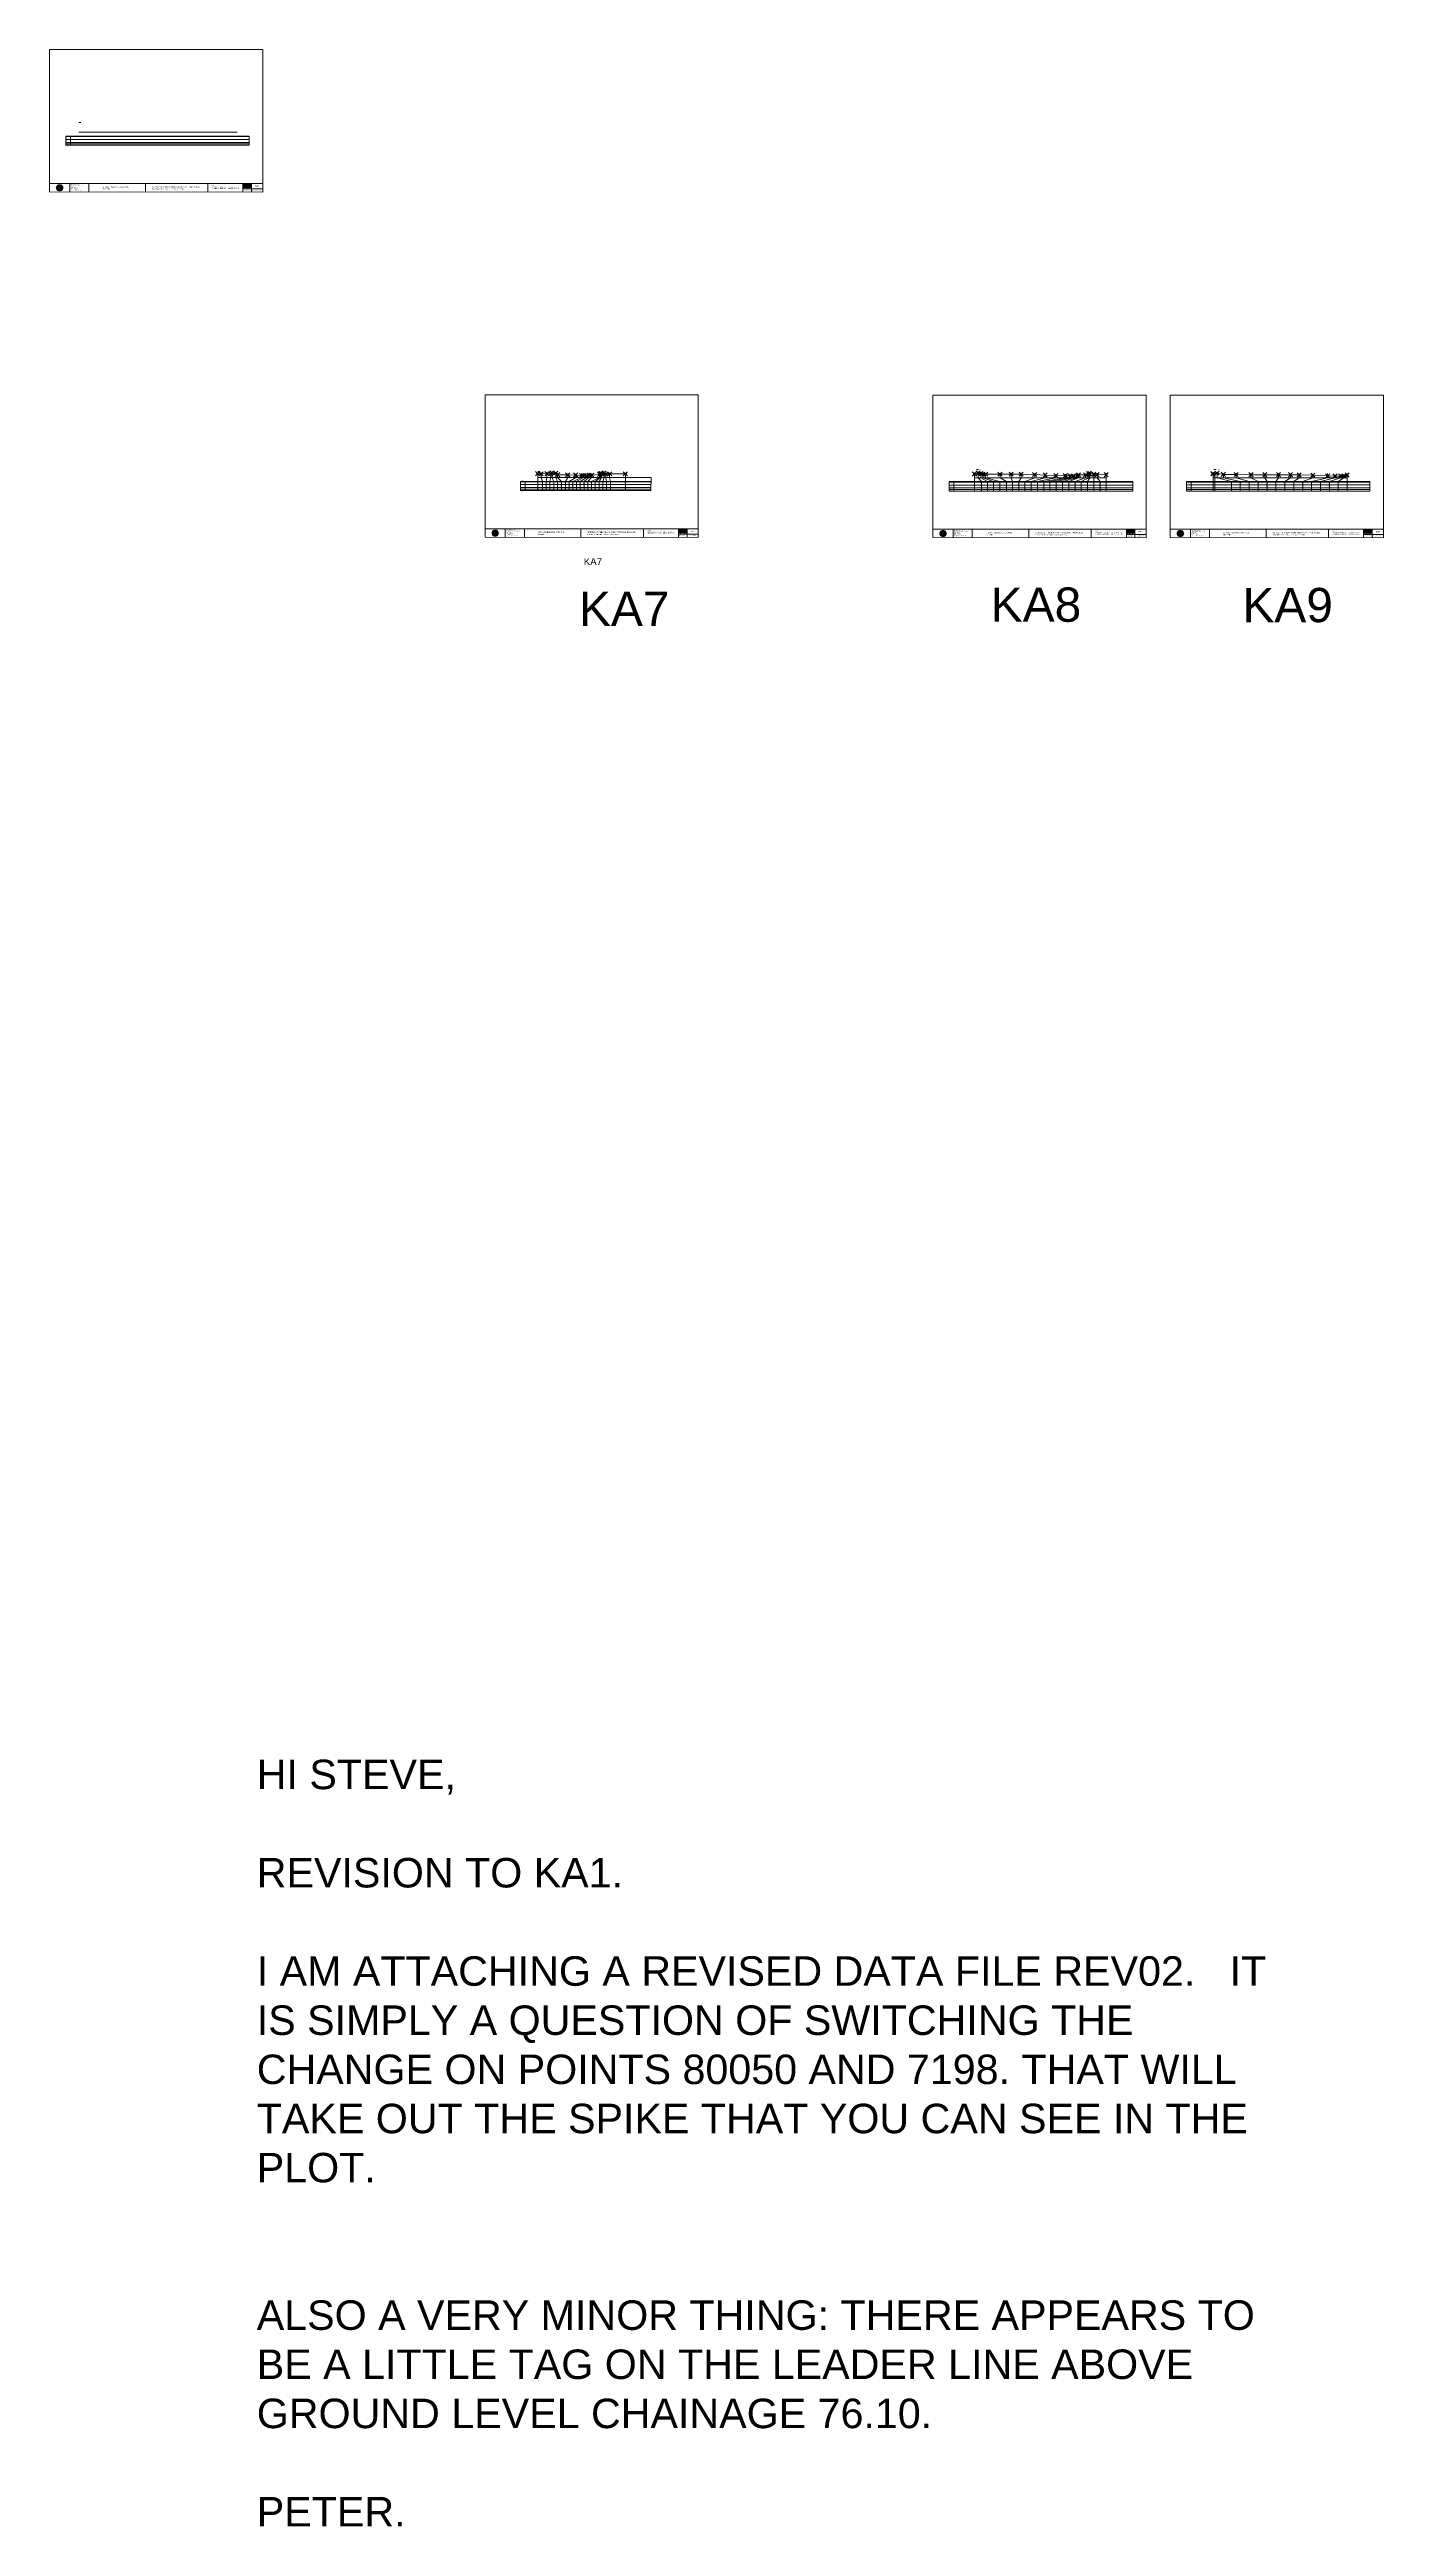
# Model space of a CAD drawing. Header units: millimetres. Extents: x -9362978 to 1075569, y -13754315 to 1425288130.
# Drawn here: x -6999991 to -5077157, y -2798590 to 772796 of the extents above; entities that cross this region are included whole.
import ezdxf

# ---------------------------------------------------------------- set-up
doc = ezdxf.new("R2010")
doc.units = ezdxf.units.MM
doc.header["$PDMODE"] = 35
doc.header["$PDSIZE"] = 3000
doc.layers.get('0').update_dxf_attribs({"lineweight": 0})
doc.layers.add('geo', color=7, linetype='Continuous', lineweight=0)
doc.styles.get("Standard").update_dxf_attribs({"font": 'arial.ttf'})

# ---------------------------------------------------------------- blocks, each defined once
blk = doc.blocks.new('Geomatics_Circle_SPT')
at = {"layer": 'geo', "color": 2, "linetype": 'Continuous', "lineweight": 0}
for p, q in [((-25, 5), (-5, 25)), ((0, 25), (-25, 0)), ((-25, -5), (5, 25)), ((5, -25), (-25, 5)), ((-25, 0), (0, -25)), ((-10, 23), (-23, 10)), ((10, 23), (-23, -10)), ((-23, 10), (10, -23)), ((-21, 14), (-14, 21)), ((-21, -14), (14, 21)), ((14, -21), (-21, 14)), ((0, 0), (-18, 18)), ((0, 0), (-18, -18)), ((-14, 21), (21, -14)), ((21, 14), (-14, -21)), ((23, -10), (-10, 23)), ((-10, -23), (23, 10)), ((-5, 25), (25, -5)), ((25, 5), (-5, -25)), ((25, 0), (0, 25)), ((0, 0), (18, 18)), ((0, 0), (18, -18)), ((0, -25), (25, 0)), ((5, 25), (25, 5)), ((23, 10), (10, 23)), ((14, 21), (21, 14)), ((18, 18), (18, 18)), ((-5, -25), (-25, -5)), ((-23, -10), (-10, -23)), ((-14, -21), (-21, -14)), ((-18, -18), (-18, -18)), ((25, -5), (5, -25)), ((5, -25), (5, -25)), ((10, -23), (23, -10)), ((21, -14), (14, -21)), ((18, -18), (18, -18))]:
    blk.add_line(p, q, dxfattribs=at)
at = {"layer": 'geo', "color": 1, "linetype": 'Continuous', "lineweight": 0}
for p, q in [((5, 25), (-25, 5)), ((-5, 25), (-25, -5)), ((-25, 0), (10, 23)), ((-25, 0), (-10, 23)), ((14, 21), (-25, -5)), ((-14, 21), (-25, 5)), ((21, 14), (-25, 5)), ((-21, 14), (-25, -5)), ((-25, 0), (23, 10)), ((-25, 0), (-23, 10)), ((0, 0), (-25, 5)), ((-25, 5), (-21, -14)), ((-25, 5), (-5, -25)), ((-25, 5), (14, -21)), ((-25, 5), (-25, 5)), ((0, 0), (-25, -5)), ((-23, -10), (-25, 0)), ((-10, -23), (-25, 0)), ((10, -23), (-25, 0)), ((-23, 10), (0, 25)), ((-23, -10), (0, 25)), ((-23, 10), (18, 18)), ((-23, -10), (18, 18)), ((-23, 10), (-18, 18)), ((-23, -10), (-18, 18)), ((-18, -18), (-23, 10)), ((0, -25), (-23, 10)), ((-23, 10), (18, -18)), ((-23, 10), (25, 0)), ((-23, 9), (-23, 9)), ((-23, -10), (25, 0)), ((-5, 25), (-21, 14)), ((5, 25), (-21, -14)), ((14, 21), (-21, 14)), ((-14, 21), (-21, -14)), ((0, 0), (-21, 14)), ((-21, 14), (-14, -21)), ((-21, 14), (5, -25)), ((-21, 14), (-21, 14)), ((25, 5), (-21, 14)), ((0, 0), (-21, -14)), ((-18, 18), (10, 23)), ((-18, 18), (-10, 23)), ((-18, -18), (10, 23)), ((-18, -18), (-10, 23)), ((-10, -23), (-18, 18)), ((-18, 18), (10, -23)), ((-18, 18), (23, -10)), ((-18, 18), (-18, 18)), ((-18, 18), (23, 10)), ((-18, -18), (23, 10)), ((5, 25), (-14, 21)), ((-5, 25), (-14, -21)), ((0, 0), (-14, 21)), ((-14, 21), (-5, -25)), ((-14, 21), (-14, 21)), ((25, -5), (-14, 21)), ((21, 14), (-14, 21)), ((-14, -21), (25, 5)), ((0, 0), (-14, -21)), ((-10, 23), (0, 25)), ((-10, -23), (0, 25)), ((-10, 23), (0, -25)), ((-10, 23), (18, -18)), ((-10, 23), (-10, 23)), ((-10, 23), (25, 0)), ((-10, 23), (18, 18)), ((-10, -23), (18, 18)), ((25, 0), (-10, -23)), ((0, 0), (-5, 25)), ((-5, 25), (-5, 25)), ((21, -14), (-5, 25)), ((25, 5), (-5, 25)), ((14, 21), (-5, 25)), ((-5, -25), (21, 14)), ((0, 0), (-5, -25)), ((0, 0), (5, 25)), ((0, 25), (10, -23)), ((0, 25), (0, 25)), ((0, 25), (23, -10)), ((0, 25), (23, 10)), ((0, 25), (10, 23)), ((0, -25), (10, 23)), ((0, 0), (14, 21)), ((0, 0), (21, 14)), ((23, 10), (0, -25)), ((0, 0), (25, 5)), ((0, 0), (5, -25)), ((0, 0), (14, -21)), ((0, 0), (21, -14)), ((0, 0), (25, -5)), ((14, -21), (5, 25)), ((25, -5), (5, 25)), ((21, 14), (5, 25)), ((5, 25), (5, 25)), ((5, -25), (14, 21)), ((5, -25), (25, 5)), ((9, 23), (9, 23)), ((10, 23), (18, -18)), ((10, 23), (25, 0)), ((10, 23), (18, 18)), ((18, 18), (10, -23)), ((25, 0), (10, -23)), ((21, -14), (14, 21)), ((25, 5), (14, 21)), ((14, 21), (14, 21)), ((14, -21), (21, 14)), ((18, 18), (23, -10)), ((18, 18), (23, 10)), ((18, 18), (18, 18)), ((23, 10), (18, -18)), ((25, -5), (21, 14)), ((21, 14), (21, 14)), ((21, -14), (25, 5)), ((23, 10), (25, 0)), ((23, 10), (23, 10)), ((25, 0), (23, -10)), ((25, 5), (25, 5)), ((25, 0), (25, 0)), ((-25, 0), (-25, 0)), ((-25, 0), (23, -10)), ((-25, -5), (-25, -5)), ((-25, -5), (-14, -21)), ((-25, -5), (5, -25)), ((-25, -5), (21, -14)), ((-23, -10), (-23, -10)), ((-18, -18), (-23, -10)), ((0, -25), (-23, -10)), ((18, -18), (-23, -10)), ((-21, -14), (25, -5)), ((-21, -14), (-21, -14)), ((-21, -14), (-5, -25)), ((-21, -14), (14, -21)), ((23, -10), (-18, -18)), ((-18, -18), (-18, -18)), ((-10, -23), (-18, -18)), ((10, -23), (-18, -18)), ((-14, -21), (21, -14)), ((-14, -21), (-14, -21)), ((-14, -21), (5, -25)), ((18, -18), (-10, -23)), ((0, -25), (-10, -23)), ((-9, -23), (-9, -23)), ((-5, -25), (25, -5)), ((-5, -25), (14, -21)), ((-5, -25), (-5, -25)), ((23, -10), (0, -25)), ((10, -23), (0, -25)), ((0, -25), (0, -25)), ((5, -25), (21, -14)), ((5, -25), (5, -25)), ((18, -18), (10, -23)), ((10, -23), (10, -23)), ((14, -21), (25, -5)), ((14, -21), (14, -21)), ((23, -10), (18, -18)), ((18, -18), (18, -18)), ((21, -14), (21, -14)), ((23, -9), (23, -9)), ((25, -5), (25, -5))]:
    blk.add_line(p, q, dxfattribs=at)
at = {"layer": 'geo', "color": 114, "linetype": 'Continuous', "lineweight": 0}
for p, q in [((-25, 5), (14, 21)), ((18, 18), (-25, 0)), ((-25, -5), (21, 14)), ((-14, -21), (-25, 5)), ((10, 23), (-23, 10)), ((0, 0), (-23, 10)), ((-23, 10), (-10, -23)), ((0, 0), (-23, -10)), ((-21, 14), (5, 25)), ((-5, -25), (-21, 14)), ((25, 5), (-21, -14)), ((0, 25), (-18, 18)), ((-18, 18), (0, -25)), ((-14, 21), (-5, 25)), ((5, -25), (-14, 21)), ((0, 0), (-10, 23)), ((0, 0), (-10, -23)), ((-5, 25), (14, -21)), ((18, -18), (0, 25)), ((0, 0), (10, 23)), ((0, 0), (23, 10)), ((0, 0), (10, -23)), ((0, 0), (23, -10)), ((5, 25), (21, -14)), ((23, -10), (10, 23)), ((14, 21), (25, -5)), ((25, 0), (18, 18)), ((21, 14), (25, 5)), ((-25, 0), (-18, -18)), ((-21, -14), (-25, -5)), ((-18, -18), (25, 0)), ((25, -5), (-14, -21)), ((-10, -23), (23, -10)), ((21, -14), (-5, -25)), ((0, -25), (18, -18)), ((14, -21), (5, -25))]:
    blk.add_line(p, q, dxfattribs=at)
at = {"layer": 'geo', "color": 250, "linetype": 'Continuous', "lineweight": 0}
for p, q in [((25, 5), (-25, 5)), ((-25, 5), (-25, -5)), ((0, 0), (-25, 0)), ((-23, 10), (23, 10)), ((-23, 10), (-23, 10)), ((-23, -10), (-23, 10)), ((21, 14), (-21, 14)), ((-21, 14), (-21, -14)), ((-18, 18), (18, 18)), ((-18, -18), (-18, 18)), ((-14, 21), (-14, 21)), ((14, 21), (-14, 21)), ((-14, 21), (-14, -21)), ((-10, 23), (10, 23)), ((-10, -23), (-10, 23)), ((-5, 25), (5, 25)), ((-5, 25), (-5, -25)), ((0, 0), (0, 25)), ((0, 0), (0, -25)), ((0, 0), (25, 0)), ((5, 25), (5, -25)), ((10, -23), (10, 23)), ((14, 21), (14, -21)), ((18, -18), (18, 18)), ((21, 14), (21, 14)), ((21, -14), (21, 14)), ((23, 10), (23, -10)), ((25, 5), (25, 5)), ((25, -5), (25, 5)), ((-25, -5), (25, -5)), ((23, -10), (-23, -10)), ((-21, -14), (21, -14)), ((18, -18), (-18, -18)), ((-14, -21), (14, -21)), ((10, -23), (-10, -23)), ((-5, -25), (5, -25))]:
    blk.add_line(p, q, dxfattribs=at)
blk = doc.blocks.new('GeomaticsNZ TITLE BLOCK')
at = {"color": 7, "linetype": 'Continuous', "lineweight": 0}
for p, q in [((0, 95), (0, 1579)), ((0, 1579), (2363, 1579)), ((2363, 1579), (2364, 95)), ((2364, 95), (0, 95)), ((0, 95), (0, 0)), ((0, 0), (2364, -4)), ((16, 95), (2364, 95)), ((224, 95), (224, 0)), ((2364, 95), (383, 95)), ((436, 95), (436, -1)), ((1063, 95), (1063, -2)), ((1755, 95), (1755, -3)), ((2144, 95), (2144, -3)), ((2144, 82), (2239, 82)), ((2144, 71), (2239, 71)), ((2144, 60), (2239, 60)), ((2144, 49), (2239, 49)), ((2144, 35), (2364, 35)), ((2212, 95), (2212, 36)), ((2239, 95), (2239, -3)), ((2364, -4), (2364, 95))]:
    blk.add_line(p, q, dxfattribs=at)
at = {"color": 7, "linetype": 'Continuous', "lineweight": 0, "xscale": 1.36, "yscale": 1.36, "zscale": 1.36}
blk.add_blockref('Geomatics_Circle_SPT', (112, 46), dxfattribs=at)
at = {"color": 7, "linetype": 'Continuous', "lineweight": 0}
for s, p in [('PK&RR', (2213, 85)), ('ST', (2220, 64)), ('PK', (2220, 51))]:
    blk.add_text(s, height=5, dxfattribs=at).set_placement(p)
at = {"color": 7, "linetype": 'Continuous', "lineweight": 0, "attachment_point": 1}
for s, width, heights, insert, char_height in [('{\\C256;Geomatics N.Z. LTD                   }', 125.08, [15.8], (69, 50), 7), ('{\\C256;GEOMATICS N.Z. LTD                   \\PTELEPHONE:  M 021 023 6 00 55;\\PPO BOX 2177\\PSOUTH DUNEDIN\\PDUNEDIN 9044\\PEmail: geomaticsnz@gmail.com}', 3535.73, [94.7], (234, 83), 7), ('{\\C256;OTAGO REGIONAL COUNCIL\\PDunedin}', 3535.73, [0], (589, 64), 15), ('{\\C256;SURVEY OF THE KAKANUI AND KAURU RIVERS 2021}', 3535.73, [0], (1134, 64), 15), ('{\\C256;ELEVATIONS ARE SHOWN IN LOCAL OTAGO DATUM}', 3535.73, [0], (1134, 35), 10), ('{\\C256;Surveyed by:}', 3535.73, [0], (2145, 92), 7), ('{\\C256;Checked by:}', 3535.73, [0], (2145, 59), 7), ('{\\C256;Approved by:}', 3535.73, [0], (2145, 46), 7), ('{\\C256;JOB No 0032021}', 3535.73, [0], (2145, 21), 7), ('{\\C256;Drawn by:}', 3535.73, [0], (2146, 70), 7), ('{\\C256;Drawn:16-JUNE-2021}', 3535.73, [0], (2245, 21), 7)]:
    blk.add_mtext_dynamic_manual_height_columns(s, width=width, gutter_width=159, heights=heights, dxfattribs=dict(at, insert=insert, char_height=char_height))

msp = doc.modelspace()

# ---------------------------------------------------------------- linework, layer by layer
at = {"color": 7, "linetype": 'Continuous', "lineweight": 0, "transparency": 33554687}
for p, q in [((-6972414, 647868), (-6976624, 647866)), ((-6976624, 647866), (-6976624, 634715)), ((-6976624, 647305), (-6712043, 647305)), ((-6976624, 643197), (-6712043, 643197)), ((-6972414, 647868), (-6712043, 647868)), ((-6969988, 647868), (-6969988, 634715)), ((-6957612, 653716), (-6729390, 653716)), ((-6712043, 647868), (-6712043, 634715)), ((-6976624, 638981), (-6712043, 638981)), ((-6976624, 636990), (-6712043, 636990)), ((-6976624, 634715), (-6712043, 634715)), ((-6973614, 633419), (-6973614, 633419))]:
    msp.add_line(p, q, dxfattribs=at)
at = {"color": 1, "linetype": 'Continuous', "lineweight": 0, "transparency": 33554687}
msp.add_line((-6957856, 667667), (-6954949, 667667), dxfattribs=at)
at = {"color": 7, "lineweight": 0, "transparency": 33554687}
for p, q in [((-6316666, 150005), (-6320875, 150002)), ((-6320875, 150002), (-6320875, 136852)), ((-6320875, 149612), (-6132737, 149612)), ((-6320875, 145618), (-6132821, 145618)), ((-6316666, 150005), (-6132729, 150005)), ((-6314240, 150005), (-6314240, 136852)), ((-6296298, 155853), (-6132606, 155853)), ((-5703189, 150000), (-5438609, 150000)), ((-5703189, 149453), (-5703189, 136303)), ((-5703189, 148892), (-5438609, 148892)), ((-5703189, 144901), (-5438609, 144901)), ((-5696554, 150000), (-5696554, 136176)), ((-5666827, 155304), (-5476857, 155304)), ((-5438609, 150000), (-5438609, 136176)), ((-5361196, 150000), (-5096616, 150000)), ((-5361196, 149453), (-5361196, 136303)), ((-5361196, 149154), (-5096616, 149154)), ((-5361196, 145031), (-5096616, 145031)), ((-5354561, 150000), (-5354561, 136176)), ((-5096616, 150000), (-5096616, 136176)), ((-6320875, 141446), (-6132909, 141446)), ((-6320875, 139126), (-6132957, 139126)), ((-6320875, 136852), (-6133005, 136852)), ((-6317866, 135556), (-6317866, 135556)), ((-5703189, 140786), (-5438609, 140786)), ((-5703189, 138338), (-5438609, 138338)), ((-5703189, 136176), (-5438609, 136176)), ((-5700179, 135007), (-5700179, 135007)), ((-5361196, 140970), (-5096616, 140970)), ((-5361196, 138366), (-5096616, 138366)), ((-5361196, 136176), (-5096616, 136176))]:
    msp.add_line(p, q, dxfattribs=at)
at = {"color": 1, "lineweight": 0, "transparency": 33554687}
msp.add_line((-6296298, 164468), (-6293391, 164468), dxfattribs=at)
at = {"color": 7, "lineweight": 0}
for p, q in [((-6296298, 161185), (-6296298, 136852)), ((-6291369, 161125), (-6291369, 155853)), ((-6291369, 155853), (-6289531, 150005)), ((-6289531, 136852), (-6289531, 150005)), ((-6283018, 155853), (-6284195, 150005)), ((-6284195, 136852), (-6284195, 150005)), ((-6283018, 161285), (-6283018, 155853)), ((-6277614, 155853), (-6278854, 150005)), ((-6278854, 136852), (-6278854, 150005)), ((-6277614, 161255), (-6277614, 155853)), ((-6275701, 162175), (-6275701, 155853)), ((-6275701, 155853), (-6273295, 150005)), ((-6273295, 136852), (-6273295, 150005)), ((-6267611, 159765), (-6267611, 155853)), ((-6267611, 155853), (-6262055, 150005)), ((-6262055, 136852), (-6262055, 150005)), ((-6253119, 155853), (-6256374, 150005)), ((-6256374, 136852), (-6256374, 150005)), ((-6253119, 159544), (-6253119, 155853)), ((-6241496, 155853), (-6251136, 150005)), ((-6251136, 136852), (-6251136, 150005)), ((-6241496, 159274), (-6241496, 155853)), ((-6230414, 155853), (-6240296, 150005)), ((-6240296, 136852), (-6240296, 150005)), ((-6225798, 155853), (-6235077, 150005)), ((-6235077, 136852), (-6235077, 150005)), ((-6232990, 159368), (-6232990, 161215)), ((-6230414, 158354), (-6230414, 155853)), ((-6225798, 158633), (-6225798, 155853)), ((-6218620, 155853), (-6224158, 150005)), ((-6224158, 136852), (-6224158, 150005)), ((-6222467, 159481), (-6222467, 161329)), ((-6207129, 155853), (-6218762, 150005)), ((-6218762, 136852), (-6218762, 150005)), ((-6218620, 159113), (-6218620, 155853)), ((-6205836, 155853), (-6213263, 150005)), ((-6213263, 136852), (-6213263, 150005)), ((-6204114, 155853), (-6207689, 150005)), ((-6207689, 136852), (-6207689, 150005)), ((-6207129, 160283), (-6207129, 155853)), ((-6205836, 161353), (-6205836, 155853)), ((-6204114, 161323), (-6204114, 155853)), ((-6200700, 155853), (-6202390, 150005)), ((-6202390, 136852), (-6202390, 150005)), ((-6200700, 162143), (-6200700, 155853)), ((-6197873, 160863), (-6197873, 155853)), ((-6197873, 155853), (-6197082, 150005)), ((-6197082, 136852), (-6197082, 150005)), ((-6192652, 161093), (-6192652, 155853)), ((-6192652, 155853), (-6191574, 150005)), ((-6191574, 136852), (-6191574, 150005)), ((-6169990, 161042), (-6169990, 136852)), ((-6132606, 155853), (-6133005, 136852)), ((-5666827, 160896), (-5666827, 136176)), ((-5535681, 158570), (-5535681, 160417)), ((-5518295, 158983), (-5518295, 160830)), ((-5476857, 159793), (-5476857, 136176)), ((-5157629, 159456), (-5157629, 161303)), ((-5134456, 158702), (-5134456, 160550)), ((-5129382, 159377), (-5129382, 136176))]:
    msp.add_line(p, q, dxfattribs=at)
at = {"lineweight": 0}
for p, q in [((-5703189, 150000), (-5703189, 149453)), ((-5661283, 162116), (-5661283, 155304)), ((-5661283, 155304), (-5656733, 150000)), ((-5657617, 161587), (-5657617, 155304)), ((-5657617, 155304), (-5648105, 150000)), ((-5656733, 136176), (-5656733, 150000)), ((-5654880, 160497), (-5654880, 155304)), ((-5654880, 155304), (-5639079, 150000)), ((-5650612, 160517), (-5650612, 155304)), ((-5650612, 155304), (-5629918, 150000)), ((-5648105, 136176), (-5648105, 150000)), ((-5639079, 136176), (-5639079, 150000)), ((-5629918, 136176), (-5629918, 150000)), ((-5629802, 160537), (-5629802, 155304)), ((-5629802, 155304), (-5620745, 150000)), ((-5620745, 136176), (-5620745, 150000)), ((-5613762, 160478), (-5613762, 155304)), ((-5613762, 155304), (-5611658, 150000)), ((-5611658, 136176), (-5611658, 150000)), ((-5599342, 155304), (-5602914, 150000)), ((-5602914, 136176), (-5602914, 150000)), ((-5599342, 160418), (-5599342, 155304)), ((-5579884, 155304), (-5593998, 150000)), ((-5593998, 136176), (-5593998, 150000)), ((-5564680, 155304), (-5584860, 150000)), ((-5584860, 136176), (-5584860, 150000)), ((-5579884, 159989), (-5579884, 155304)), ((-5549461, 155304), (-5575841, 150000)), ((-5575841, 136176), (-5575841, 150000)), ((-5535631, 155304), (-5566832, 150000)), ((-5566832, 136176), (-5566832, 150000)), ((-5564680, 159229), (-5564680, 155304)), ((-5528673, 155304), (-5557947, 150000)), ((-5557947, 136176), (-5557947, 150000)), ((-5549461, 158720), (-5549461, 155304)), ((-5523976, 155304), (-5548915, 150000)), ((-5548915, 136176), (-5548915, 150000)), ((-5518218, 155304), (-5539809, 150000)), ((-5539809, 136176), (-5539809, 150000)), ((-5535631, 158270), (-5535631, 155304)), ((-5516802, 155304), (-5530849, 150000)), ((-5530849, 136176), (-5530849, 150000)), ((-5528673, 157930), (-5528673, 155304)), ((-5523976, 158071), (-5523976, 155304)), ((-5506493, 155304), (-5521777, 150000)), ((-5521777, 136176), (-5521777, 150000)), ((-5518218, 158241), (-5518218, 155304)), ((-5516802, 159701), (-5516802, 155304)), ((-5502089, 155304), (-5512716, 150000)), ((-5512716, 136176), (-5512716, 150000)), ((-5506493, 159691), (-5506493, 155304)), ((-5500294, 155304), (-5503655, 150000)), ((-5503655, 136176), (-5503655, 150000)), ((-5502089, 161241), (-5502089, 155304)), ((-5500294, 161321), (-5500294, 155304)), ((-5494560, 136176), (-5494560, 150000)), ((-5494532, 160302), (-5494532, 155304)), ((-5494532, 155304), (-5494532, 150000)), ((-5489963, 159902), (-5489963, 155304)), ((-5489963, 155304), (-5485569, 150000)), ((-5485569, 136176), (-5485569, 150000)), ((-5361196, 150000), (-5361196, 149453)), ((-5322815, 161467), (-5322815, 136176)), ((-5322815, 155304), (-5129382, 155304)), ((-5316996, 161947), (-5316996, 155304)), ((-5316996, 155304), (-5296373, 150000)), ((-5307953, 160188), (-5307953, 155304)), ((-5307953, 155304), (-5283669, 150000)), ((-5296373, 136176), (-5296373, 150000)), ((-5289477, 160019), (-5289477, 155304)), ((-5289477, 155304), (-5270632, 150000)), ((-5283669, 136176), (-5283669, 150000)), ((-5270632, 136176), (-5270632, 150000)), ((-5268187, 159790), (-5268187, 155304)), ((-5268187, 155304), (-5257685, 150000)), ((-5257685, 136176), (-5257685, 150000)), ((-5248197, 159721), (-5248197, 155304)), ((-5248197, 155304), (-5244906, 150000)), ((-5244906, 136176), (-5244906, 150000)), ((-5228399, 155304), (-5232264, 150000)), ((-5232264, 136176), (-5232264, 150000)), ((-5228399, 159732), (-5228399, 155304)), ((-5211195, 155304), (-5219170, 150000)), ((-5219170, 136176), (-5219170, 150000)), ((-5211195, 159723), (-5211195, 155304)), ((-5198700, 155304), (-5206477, 150000)), ((-5206477, 136176), (-5206477, 150000)), ((-5198700, 159513), (-5198700, 155304)), ((-5178897, 155304), (-5193530, 150000)), ((-5193530, 136176), (-5193530, 150000)), ((-5157675, 155304), (-5180996, 150000)), ((-5180996, 136176), (-5180996, 150000)), ((-5178897, 159124), (-5178897, 155304)), ((-5147049, 155304), (-5167818, 150000)), ((-5167818, 136176), (-5167818, 150000)), ((-5157675, 158225), (-5157675, 155304)), ((-5139102, 155304), (-5155110, 150000)), ((-5155110, 136176), (-5155110, 150000)), ((-5147049, 157826), (-5147049, 155304)), ((-5134442, 155304), (-5142426, 150000)), ((-5142426, 136176), (-5142426, 150000)), ((-5139102, 157876), (-5139102, 155304)), ((-5134442, 157626), (-5134442, 155304))]:
    msp.add_line(p, q, dxfattribs=at)
at = {"color": 1, "lineweight": 0}
for p, q in [((-5663587, 167387), (-5660680, 167387)), ((-5321594, 167387), (-5318688, 167387))]:
    msp.add_line(p, q, dxfattribs=at)
for points in [[(-6296298, 161185), (-6291369, 161125), (-6283018, 161285), (-6277614, 161255), (-6275701, 162175), (-6270375, 161865), (-6267611, 159765), (-6253119, 159544), (-6241496, 159274), (-6232992, 158704), (-6230414, 158354), (-6225798, 158633), (-6222428, 158783), (-6218620, 159113), (-6207129, 160283), (-6205836, 161353), (-6204114, 161323), (-6200700, 162143), (-6197873, 160863), (-6192652, 161093), (-6169990, 161042)], [(-5666827, 160896), (-5661283, 162116), (-5657617, 161587), (-5654880, 160497), (-5650612, 160517), (-5629802, 160537), (-5613762, 160478), (-5599342, 160418), (-5579884, 159989), (-5564680, 159229), (-5549461, 158720), (-5535631, 158270), (-5528673, 157930), (-5523976, 158071), (-5518218, 158241), (-5516802, 159701), (-5506493, 159691), (-5502089, 161241), (-5500294, 161321), (-5494532, 160302), (-5489963, 159902), (-5476747, 159792)], [(-5322815, 161467), (-5322766, 160957), (-5316996, 161947), (-5307953, 160188), (-5289477, 160019), (-5268187, 159790), (-5248197, 159721), (-5228399, 159732), (-5211195, 159723), (-5198700, 159513), (-5178897, 159124), (-5157675, 158225), (-5147049, 157826), (-5139102, 157876), (-5134442, 157626), (-5129382, 159377)]]:
    msp.add_lwpolyline(points, dxfattribs=at)
at = {"color": 7, "lineweight": 0}
for points in [[(-6270375, 161865), (-6270375, 155853), (-6267553, 150005), (-6267553, 136852)], [(-6232992, 158704), (-6232992, 155853), (-6245806, 150005), (-6245806, 136852)], [(-6222428, 158783), (-6222428, 155853), (-6229346, 150005), (-6229346, 136852)]]:
    msp.add_lwpolyline(points, dxfattribs=at)
at = {"lineweight": 0}
msp.add_lwpolyline([(-5322766, 160957), (-5322766, 159734), (-5320337, 157286), (-5320337, 136176)], dxfattribs=at)
at = {"color": 7, "lineweight": 0}
for p in [(-6296298, 161185), (-6291369, 161125), (-6283018, 161285), (-6277614, 161255), (-6275701, 162175), (-6270375, 161865), (-6267611, 159765), (-6253119, 159544), (-6241496, 159274), (-6232992, 158704), (-6230414, 158354), (-6225798, 158633), (-6222428, 158783), (-6218620, 159113), (-6207129, 160283), (-6205836, 161353), (-6204114, 161323), (-6200700, 162143), (-6197873, 160863), (-6192652, 161093), (-6169990, 161042), (-5666827, 160896), (-5661283, 162116), (-5657617, 161587), (-5654880, 160497), (-5650612, 160517), (-5629802, 160537), (-5613762, 160478), (-5599342, 160418), (-5579884, 159989), (-5564680, 159229), (-5549461, 158720), (-5535631, 158270), (-5528673, 157930), (-5523976, 158071), (-5518218, 158241), (-5516802, 159701), (-5506493, 159691), (-5502089, 161241), (-5500294, 161321), (-5494532, 160302), (-5489963, 159902), (-5476857, 159792), (-5322815, 161467), (-5322766, 160957), (-5316996, 161947), (-5307953, 160188), (-5289477, 160019), (-5268187, 159790), (-5248197, 159721), (-5228399, 159732), (-5211195, 159723), (-5198700, 159513), (-5178897, 159124), (-5157675, 158225), (-5147049, 157826), (-5139102, 157876), (-5134442, 157626), (-5129382, 159377)]:
    msp.add_point(p, dxfattribs=at)

# ---------------------------------------------------------------- block references
at = {"color": 7, "linetype": 'Continuous', "lineweight": 0, "xscale": 130.037656131007, "yscale": 130.037656131007, "zscale": 130.037656131007}
msp.add_blockref('GeomaticsNZ TITLE BLOCK', (-6999991, 567436), dxfattribs=at)
at = {"color": 7, "lineweight": 0, "xscale": 130.037656131007, "yscale": 130.037656131007, "zscale": 130.037656131007}
for p in [(-6372180, 69573), (-5726557, 69024), (-5384564, 69024)]:
    msp.add_blockref('GeomaticsNZ TITLE BLOCK', p, dxfattribs=at)

# ---------------------------------------------------------------- texts
at = {"color": 7, "linetype": 'Continuous', "lineweight": 0, "transparency": 33554687}
for s, height, p in [('DATUM 150.00', 473.07, (-6976691, 648322)), ('Northing', 473.1, (-6975180, 644800)), ('Ground Level', 473.07, (-6953663, 667667)), ('Section KA7', 473.07, (-6976691, 633670)), ('Ground Level', 473.07, (-6975231, 638151)), ('Chainage', 473.1, (-6975229, 635827)), ('Easting', 473.1, (-6975248, 640941))]:
    msp.add_text(s, height=height, dxfattribs=at).set_placement(p)
at = {"color": 7, "linetype": 'Continuous', "lineweight": 0}
for s, height, p in [('A1 HORIZONTAL SCALE  1:400      VERTICAL SCALE   1:400 ', 1005.54, (-6766229, 574264)), ('A3 HORIZONTAL SCALE  1:800      VERTICAL SCALE   1:800', 1005.54, (-6766229, 571941)), ('SCALE :  ', 1005.5, (-6766275, 576588)), ('KA7', 2154.7, (-6703560, 575015))]:
    msp.add_text(s, height=height, dxfattribs=at).set_placement(p)
at = {"color": 7, "lineweight": 0, "transparency": 33554687}
for s, height, p in [('DATUM 150.00', 473.07, (-6320942, 150459)), ('Easting', 473.1, (-6319500, 143077)), ('Northing', 473.1, (-6319431, 146937)), ('Ground Level', 473.07, (-6292106, 164468)), ('DATUM 150.00', 473.07, (-5703256, 150136)), ('Easting', 473.1, (-5701814, 142528)), ('Northing', 473.1, (-5701745, 146387)), ('Ground Level', 473.07, (-5659395, 167387)), ('DATUM 150.00', 473.07, (-5361263, 150136)), ('Easting', 473.1, (-5359821, 142528)), ('Northing', 473.1, (-5359752, 146387)), ('Ground Level', 473.07, (-5317402, 167387)), ('Section KA7', 473.07, (-6320942, 135807)), ('Ground Level', 473.07, (-6319483, 140288)), ('Chainage', 473.1, (-6319481, 137964)), ('Section KA8', 473.07, (-5703256, 135258)), ('Ground Level', 473.07, (-5701797, 139739)), ('Chainage', 473.1, (-5701795, 137414)), ('Section KA9', 473.07, (-5361263, 135258)), ('Ground Level', 473.07, (-5359804, 139739)), ('Chainage', 473.1, (-5359802, 137414))]:
    msp.add_text(s, height=height, dxfattribs=at).set_placement(p)
at = {"color": 7, "lineweight": 0}
for s, p in [('  4.92  161.19  1426019.94  5007054.96', (-6296467, 136953)), ('  9.85  161.13  1426014.45  5007051.74', (-6289843, 136903)), (' 18.20  161.29  1426007.13  5007046.46', (-6284392, 136799)), (' 23.61  161.26  1426002.91  5007042.54', (-6278940, 136900)), (' 25.52  162.18  1426001.42  5007041.23', (-6273489, 136890)), (' 30.85  161.87  1425996.45  5007039.27', (-6268037, 136862)), (' 33.61  159.77  1425994.10  5007037.78', (-6262586, 136852)), (' 48.10  159.54  1425981.03  5007031.52', (-6257134, 136883)), (' 59.73  159.27  1425970.58  5007026.43', (-6251683, 136833)), (' 68.23  158.70  1425962.88  5007022.82', (-6246231, 136828)), (' 70.81  158.35  1425960.64  5007021.53', (-6240780, 136804)), (' 75.42  158.63  1425956.50  5007019.49', (-6235328, 136794)), (' 78.79  158.78  1425953.37  5007018.22', (-6229877, 136784)), (' 82.60  159.11  1425950.04  5007016.36', (-6224425, 136784)), (' 94.09  160.28  1425941.07  5007008.65', (-6218974, 136772)), (' 95.39  161.35  1425938.66  5007010.53', (-6213523, 136762)), (' 97.11  161.32  1425936.90  5007010.21', (-6208071, 136752)), ('100.52  162.14  1425933.96  5007008.45', (-6202620, 136790)), ('103.35  160.86  1425931.42  5007007.21', (-6197168, 136780)), ('108.57  161.09  1425926.64  5007005.10', (-6191717, 136770)), ('131.23  161.04  1425906.25  5006995.21', (-6170404, 136852)), ('  5.18  160.90  1426030.76  5007036.41', (-5667032, 136154)), (' 10.72  162.12  1426030.50  5007030.69', (-5657309, 136107)), (' 14.39  161.59  1426031.42  5007027.12', (-5648294, 136107)), (' 17.12  160.50  1426031.54  5007024.37', (-5639279, 136107)), (' 21.39  160.52  1426032.18  5007020.15', (-5630263, 136162)), (' 42.20  160.54  1426035.27  5006999.57', (-5621248, 136174)), (' 58.24  160.48  1426037.39  5006983.67', (-5612233, 136154)), (' 72.66  160.42  1426039.11  5006969.35', (-5603217, 136150)), (' 92.12  159.99  1426042.37  5006950.16', (-5594202, 136154)), ('107.32  159.23  1426044.25  5006935.07', (-5585186, 136107)), ('122.54  158.72  1426046.45  5006920.01', (-5576171, 136107)), ('136.37  158.27  1426048.62  5006906.35', (-5567156, 136107)), ('143.33  157.93  1426049.45  5006899.44', (-5558141, 136107)), ('148.03  158.07  1426050.18  5006894.80', (-5549125, 136107)), ('153.79  158.24  1426050.93  5006889.09', (-5540110, 136107)), ('155.20  159.70  1426051.21  5006887.70', (-5531094, 136107)), ('165.51  159.69  1426052.14  5006877.42', (-5522079, 136107)), ('169.92  161.24  1426053.19  5006873.12', (-5513064, 136107)), ('171.71  161.32  1426053.42  5006871.34', (-5504049, 136107)), ('177.47  160.30  1426054.54  5006865.68', (-5495034, 136107)), ('182.04  159.90  1426054.86  5006861.11', (-5486018, 136107)), ('195.15  159.79  1426056.95  5006848.17', (-5477003, 136107)), (' 17.73  161.47  1426049.07  5007031.53', (-5322938, 136207)), (' 17.78  160.96  1426049.95  5007032.57', (-5320441, 136207)), (' 23.55  161.95  1426053.52  5007027.78', (-5296602, 136263)), (' 32.59  160.19  1426060.33  5007021.83', (-5283772, 136254)), (' 51.07  160.02  1426074.49  5007009.96', (-5270941, 136254)), (' 72.36  159.79  1426090.71  5006996.17', (-5258111, 136250)), (' 92.35  159.72  1426105.87  5006983.14', (-5245280, 136254)), ('112.15  159.73  1426121.11  5006970.50', (-5232450, 136207)), ('129.35  159.72  1426134.05  5006959.16', (-5219619, 136207)), ('141.85  159.51  1426143.59  5006951.09', (-5206788, 136207)), ('161.65  159.12  1426158.64  5006938.22', (-5193958, 136207)), ('182.87  158.23  1426174.78  5006924.44', (-5181127, 136207)), ('193.50  157.83  1426182.92  5006917.61', (-5168296, 136207)), ('201.45  157.88  1426189.21  5006912.74', (-5155466, 136263)), ('206.11  157.63  1426192.42  5006909.32', (-5142635, 136263)), ('211.17  159.38  1426196.57  5006906.39', (-5129805, 136263))]:
    msp.add_text(s, height=500, rotation=90, dxfattribs=at).set_placement(p)
for s, height, p in [('A1 HORIZONTAL SCALE  1:400      VERTICAL SCALE   1:400 ', 1005.54, (-6138418, 76401)), ('A3 HORIZONTAL SCALE  1:800      VERTICAL SCALE   1:800', 1005.54, (-6138418, 74077)), ('SCALE :  ', 1005.5, (-6138464, 78725)), ('KA7', 2154.7, (-6075749, 77152)), ('A1 HORIZONTAL SCALE  1:400      VERTICAL SCALE   1:400 ', 1005.54, (-5492794, 75852)), ('A3 HORIZONTAL SCALE  1:800      VERTICAL SCALE   1:800', 1005.54, (-5492794, 73528)), ('SCALE :  ', 1005.5, (-5492841, 78176)), ('KA8', 2154.7, (-5430125, 76602)), ('A1 HORIZONTAL SCALE  1:400      VERTICAL SCALE   1:400 ', 1005.54, (-5150802, 75852)), ('A3 HORIZONTAL SCALE  1:800      VERTICAL SCALE   1:800', 1005.54, (-5150802, 73528)), ('SCALE :  ', 1005.5, (-5150848, 78176)), ('KA9', 2154.7, (-5088133, 76602)), ('KA7', 10000, (-6229942, 29416)), ('KA7', 49394.5, (-6236795, -58191)), ('KA8', 49394.5, (-5643210, -52274)), ('KA9', 49394.5, (-5280417, -52895))]:
    msp.add_text(s, height=height, dxfattribs=at).set_placement(p)
at = {"color": 7, "lineweight": 0, "char_height": 500, "attachment_point": 1, "rotation": 90}
for insert in [(-6233778, 160674), (-6223138, 160745), (-5536469, 159876), (-5519082, 160289), (-5158417, 160762), (-5135244, 160008)]:
    msp.add_mtext_dynamic_manual_height_columns('W', width=4277.93, gutter_width=12.5, heights=[0], dxfattribs=dict(at, insert=insert))
at = {"color": 2, "true_color": 0xf1eb1f, "insert": (-6701296, -1692982), "char_height": 42515.204, "width": 1518313.26, "attachment_point": 1}
msp.add_mtext('HI STEVE,\\P\\PREVISION TO KA1.\\P\\PI AM ATTACHING A REVISED DATA FILE REV02.   IT IS SIMPLY A QUESTION OF SWITCHING THE CHANGE ON POINTS 80050 AND 7198. THAT WILL TAKE OUT THE SPIKE THAT YOU CAN SEE IN THE PLOT.\\P\\P\\PALSO A VERY MINOR THING: THERE APPEARS TO BE A LITTLE TAG ON THE LEADER LINE ABOVE GROUND LEVEL CHAINAGE 76.10.\\P\\PPETER.', dxfattribs=at)

doc.saveas('drawing.dxf')
